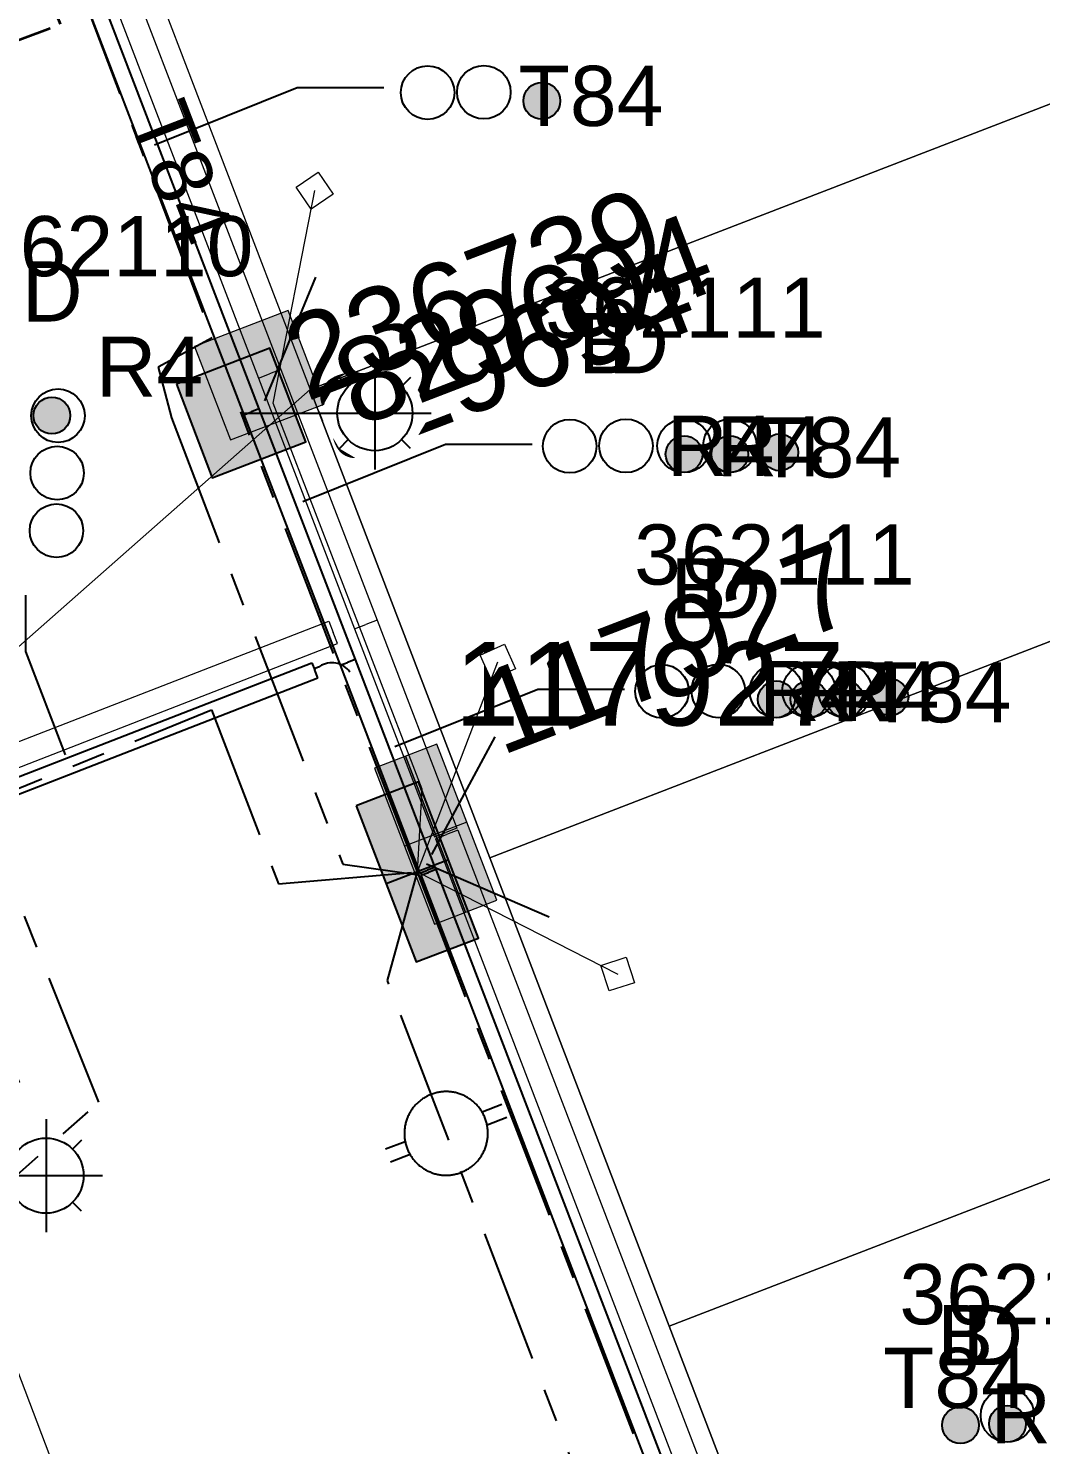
# Model space of a CAD drawing. Header units: metres. Extents: x 0 to 310918, y 0 to 6270107.
# Drawn here: x 310757.93 to 310788.22, y 6269671.5 to 6269713.86 of the extents above; entities that cross this region are included whole.
import ezdxf
from ezdxf.enums import TextEntityAlignment as Align

# ---------------------------------------------------------------- set-up
doc = ezdxf.new("R2010")
doc.units = ezdxf.units.M
doc.linetypes.add('Cable Exist UG', pattern=[7, 4, -1, 1, -1])
doc.linetypes.add('PHANTOMX2', pattern=[6.6, 3, -0.75, 0.2, -0.75, 0.2, -0.75, 0.2, -0.75])
doc.layers.get('0').update_dxf_attribs({"color": 6})
for name, color, linetype, lineweight in [('_User Miscellaneous1', 30, 'Continuous', 13), ('_User_HV_Exist', 1, 'Continuous', 35), ('Cadastre Developer_SP_NEW', 92, 'Continuous', 15), ('Cadastre Land Parcels_SP_EXT', 118, 'Continuous', 15), ('Cadastre Roads_SP_EXT', 218, 'Continuous', 15), ('Mains_HV_EXT', 13, 'Continuous', 25), ('Mains_LV_EXT', 163, 'Continuous', 25), ('Mains_LV_SL_EXT', 135, 'Continuous', 25), ('Services_SP_EXT', 42, 'PHANTOMX2', 20)]:
    doc.layers.add(name, color=color, linetype=linetype, lineweight=lineweight)
doc.layers.add('_User Miscellaneous12', color=252, linetype='Continuous', lineweight=13, plot=False, transparency=0.75)
for name, color, linetype in [('Duct_SP_EXT', 30, 'Continuous'), ('Equip_LV_EXT', 7, 'Continuous'), ('SupportsUG_SP_LV_EXT', 7, 'Continuous'), ('SupportsUG_SP_LV_SL_EXT', 7, 'Continuous'), ('Trench_SP_EXT', 7, 'Continuous')]:
    doc.layers.add(name, color=color, linetype=linetype)
doc.layers.add('Features_HIDE', color=1, linetype='Continuous', plot=False)
doc.styles.add('COLUMN_LABEL', font='arial.ttf', dxfattribs={"height": 2})
doc.styles.add('iecARIAL', font='arial.ttf', dxfattribs={"height": 2})
doc.styles.add('POLE_LABEL', font='arial.ttf', dxfattribs={"height": 2})
doc.styles.add('SL_LABEL', font='arial.ttf', dxfattribs={"height": 2})
doc.styles.get("Standard").update_dxf_attribs({"font": 'arial.ttf'})

# ---------------------------------------------------------------- blocks, each defined once
blk = doc.blocks.new('COLUMN_EXT')
blk.add_hatch(color=256).paths.add_polyline_path([(1.5, -1.5), (1.5, 1.5), (-1.5, 1.5), (-1.5, -1.5)])
blk.add_lwpolyline([(1.5, 1.5), (-1.5, 1.5), (-1.5, -1.5), (1.5, -1.5)], close=True)
at = {"flags": 1}
blk.add_attdef('Z', (-1.813, 2.351), '', height=0.2, rotation=180, dxfattribs=at)
at = {"flags": 9}
for tag, p in [('STREETNAME', (-1.813, 1.6)), ('SUBURB', (-1.813, 1.8)), ('NOTES', (-1.813, 2)), ('LOCATION', (-1.813, 1.4)), ('LEGEND', (-1.813, 1.2)), ('USAGE', (-1.813, 1)), ('STATE', (-1.813, 0.8)), ('COLUMN_TYPE', (-1.813, 0.4)), ('OWNED_BY', (-1.813, 0.6))]:
    blk.add_attdef(tag, text='', height=0.2, rotation=180, dxfattribs=at).set_placement(p, align=Align.MIDDLE_LEFT)
for tag, style, p in [('STRUCTURE_PLANT_NUMBER', 'POLE_LABEL', (-1.813, -0.031)), ('STREET_CODE', 'COLUMN_LABEL', (-1.813, 0.2))]:
    blk.add_attdef(tag, text='', height=0.2, rotation=180, dxfattribs=dict(at, style=style)).set_placement(p, align=Align.MIDDLE_LEFT)
at = {"style": 'COLUMN_LABEL', "width": 0.9, "flags": 8}
blk.add_attdef('ASSET_NUM', text='', height=2, rotation=270, dxfattribs=at).set_placement((2, -4), align=Align.MIDDLE_LEFT)
blk = doc.blocks.new('PILLAR_EXT')
blk.add_hatch(color=256).paths.add_polyline_path([(-2.5, 1), (-2.5, -1), (2.5, -1), (2.5, 1)])
for p, q in [((0, 1), (0, -1)), ((-2.5, 0), (2.5, 0))]:
    blk.add_line(p, q)
at = {"ltscale": 10}
blk.add_line((2.5, 0), (-2.5, 0), dxfattribs=at)
blk.add_lwpolyline([(-2.5, -1), (-1.25, -1), (1.25, -1), (2.5, -1), (2.5, 1), (-2.5, 1)], close=True)
at = {"width": 0.9, "flags": 8}
blk.add_attdef('ASSET_NUM', text='', height=2, rotation=90, dxfattribs=at).set_placement((-2, 4), align=Align.MIDDLE_LEFT)
for tag, p, flags in [('OWNED_BY', (0, -0.2), 9), ('STATE', (0, -0.4), 9), ('SUPPORT_TYPE', (0, -0.6), 9), ('USAGE', (0, -0.8), 9), ('LEGEND', (0, -1), 9), ('LOCATION', (0, -1.2), 9), ('NOTES', (0, -1.4), 9), ('STREETNAME', (0, -1.8), 9), ('PARENT', (0, -1.6), 9), ('SUBURB', (0, -2), 1)]:
    blk.add_attdef(tag, p, '', height=0.2, dxfattribs=dict(flags=flags))
blk = doc.blocks.new('DUCT_EXT')
blk.add_circle((0, 0.8), 0.8)
at = {"flags": 1}
blk.add_attdef('Z', (0, 0), '', height=0.2, dxfattribs=at)
at = {"flags": 9}
for tag, p in [('DUCT_CODE', (0, 0)), ('XSECT_TYPE', (0, -0.2)), ('FB_REFERENCE', (0, -0.4)), ('STATE', (0, -0.6)), ('NOTES', (0, -0.8))]:
    blk.add_attdef(tag, text='', height=0.2, dxfattribs=at).set_placement(p, align=Align.MIDDLE_LEFT)
blk = doc.blocks.new('SL_LANTERN_EXT')
at = {"flags": 9}
for tag, p in [('LRATECODE', (-7.4, 0)), ('LOUTREACHVOCAB', (-7.2, 0)), ('LOUTREACH', (-7, 0)), ('LANTNUMBER', (-6.6, 0)), ('LNEW', (-6.4, 0)), ('LMASTVOCAB', (-6.2, 0)), ('LMAST', (-6, 0)), ('LLAMPVOCAB', (-5.8, 0)), ('LLAMP', (-5.6, 0)), ('LEXIST', (-5.4, 0)), ('LCHARGE3PERCENT', (-5.2, 0)), ('LCHARGE3', (-5, 0)), ('LCHARGE2PERCENT', (-4.8, 0)), ('LCHARGE2', (-4.6, 0)), ('LCHARGE1PERCENT', (-4.4, 0)), ('LCHARGE1', (-4.2, 0)), ('LCATEGORY', (-4, 0)), ('LBRACKETVOCAB', (-3.8, 0)), ('LBRACKET', (-3.6, 0)), ('LKINGHEIGHT', (-3.4, 0)), ('CREPLACE', (-3.2, 0)), ('CREMOVE', (-3, 0)), ('CNUMBER', (-2.8, 0)), ('CNEW', (-2.6, 0)), ('CEXIST', (-2.4, 0)), ('USAGE', (-2.2, 0)), ('STATE', (-2, 0)), ('OWNED_BY', (-1.8, 0)), ('ORIENTATION', (-1.6, 0)), ('OPERATING_VOLTAGE', (-1.4, 0)), ('NO_PHASES', (-1.2, 0)), ('LANTERN_TYPE', (-1, 0)), ('LANTERN_PURPOSE', (-0.8, 0)), ('CONTROL_TYPE', (-0.6, 0)), ('CONSTRUCTED_VOLTAGE', (-0.4, 0))]:
    blk.add_attdef(tag, text='', height=0.001, rotation=270, dxfattribs=at).set_placement(p, align=Align.MIDDLE_LEFT)
at = {"style": 'SL_LABEL', "flags": 9}
blk.add_attdef('STREET_CODE', text='', height=0.001, rotation=270, dxfattribs=at).set_placement((0.001, 0), align=Align.MIDDLE_LEFT)
at = {"flags": 1}
blk.add_attdef('Z', (0, 0), '', height=0.001, rotation=270, dxfattribs=at)
at = {"width": 0.9}
blk.add_attdef('LNUMBER', text='', height=1, dxfattribs=at).set_placement((7, -1), align=Align.MIDDLE_LEFT)
at = {"flags": 9}
for tag, p in [('LREMOVE', (0, -7.6)), ('LREPLACE', (0, -7.8)), ('LTYPE', (0, -8)), ('LTYPEVOCAB', (0, -8.2)), ('LEGEND', (0, -8.4)), ('SUBURB', (0, -8.6)), ('STREETNAME', (0, -8.8)), ('LOCATION', (0, -9)), ('NOTES', (0, -9.2)), ('MAINTAINED_BY', (0, -9.863))]:
    blk.add_attdef(tag, text='', height=0.001, dxfattribs=at).set_placement(p, align=Align.MIDDLE_LEFT)
blk.add_attdef('OPERATED_BY', (0, -9.607), '', height=0.001, dxfattribs=at)
at = {"layer": 'Features_HIDE', "width": 0.9}
blk.add_attdef('ASSET_NUM', text='', height=1, dxfattribs=at).set_placement((7, 1), align=Align.MIDDLE_LEFT)
at = {"transparency": 33554651}
blk.add_wipeout([(5.688, 0), (5.061, -1.061), (4, -1.688), (2.939, -1.061), (2.313, 0), (2.939, 1.061), (4, 1.687), (5.061, 1.061)], dxfattribs=at)
for p, q in [((4, 1.687), (4, 0)), ((2.939, 1.061), (3.205, 0.795)), ((5.061, 1.061), (4.795, 0.795)), ((0, 0), (4, 0)), ((4, 0), (5.688, 0)), ((4, 0), (4, -1.688)), ((2.939, -1.061), (3.205, -0.795)), ((5.061, -1.061), (4.795, -0.795))]:
    blk.add_line(p, q)
blk.add_circle((4, 0), 1.125)
blk = doc.blocks.new('CCP_EXT')
at = {"flags": 9}
for tag, p in [('OWNED_BY', (0, -1)), ('USAGE', (0, -1.2)), ('LEGEND', (0, -1.4)), ('LIFE_SUPPORT', (0, -1.6)), ('STATE', (0, -1.8)), ('NOTES', (0, -2))]:
    blk.add_attdef(tag, text='', height=0.2, dxfattribs=at).set_placement(p, align=Align.MIDDLE_LEFT)
at = {"transparency": 33554651}
blk.add_wipeout([(0, 0.566), (0.566, 0), (0, -0.566), (-0.566, 0)], dxfattribs=at)
blk.add_lwpolyline([(-0.566, 0), (0, 0.566), (0.566, 0), (0, -0.566), (-0.566, 0)])
at = {"flags": 1}
blk.add_attdef('Z', (0, 0), '', height=0.2, dxfattribs=at)
at = {"flags": 9}
for tag, p in [('CCP_TYPE', (0, 0)), ('CONSTRUCTED_VOLTAGE', (0, -0.2)), ('NO_PHASES', (0, -0.4)), ('OPERATING_VOLTAGE', (0, -0.6)), ('ORIENTATION', (0, -0.8))]:
    blk.add_attdef(tag, text='', height=0.2, dxfattribs=at).set_placement(p, align=Align.MIDDLE_LEFT)
blk = doc.blocks.new('LV_UG_LINKS_OPEN_EXT')
at = {"layer": 'Equip_LV_EXT'}
for tag, height, flags, p in [('ACTUAL_STATUS', 0.167, 9, (3.167, -1.667)), ('CONSTRUCTED_VOLTAGE', 0.167, 9, (3.167, -1.833)), ('NO_PHASES', 0.167, 9, (3.167, -2)), ('OPERATING_VOLTAGE', 0.2, 9, (3, -2.6)), ('ORIENTATION', 0.2, 9, (3, -2.8)), ('STATE', 0.2, 9, (3, -3)), ('SWITCH_TYPE', 0.2, 9, (3, -3.2)), ('USAGE', 0.2, 9, (3, -3.4)), ('OWNED_BY', 0.2, 9, (3, -3.8)), ('NOTES', 0.2, 9, (3, -3.6)), ('OPERATED_BY', 0.2, 9, (3, -4)), ('MAINTAINED_BY', 0.2, 9, (3, -4.2)), ('TYPE', 0.2, 9, (3, -4.6)), ('NUMBER_OF_PHASES', 0.2, 9, (3, -4.4)), ('Z', 0.2, 1, (3, -4.8))]:
    blk.add_attdef(tag, text='', height=height, dxfattribs=dict(at, flags=flags)).set_placement(p, align=Align.MIDDLE_LEFT)
at = {"transparency": 33554651}
blk.add_wipeout([(4, 1.25), (3.969, 1.25), (3.939, 1.248), (3.908, 1.247), (3.877, 1.244), (3.847, 1.241), (3.817, 1.236), (3.786, 1.232), (3.756, 1.226), (3.726, 1.22), (3.696, 1.213), (3.667, 1.205), (3.637, 1.196), (3.608, 1.187), (3.579, 1.177), (3.55, 1.166), (3.522, 1.155), (3.493, 1.143), (3.466, 1.13), (3.438, 1.117), (3.411, 1.102), (3.384, 1.088), (3.357, 1.072), (3.331, 1.056), (3.306, 1.039), (3.28, 1.022), (3.255, 1.004), (3.231, 0.985), (3.207, 0.966), (3.184, 0.947), (3.161, 0.926), (3.138, 0.905), (3.116, 0.884), (3.095, 0.862), (3.074, 0.839), (3.053, 0.816), (3.034, 0.793), (3.015, 0.769), (2.996, 0.745), (2.978, 0.72), (2.961, 0.694), (2.944, 0.669), (2.928, 0.643), (2.912, 0.616), (2.898, 0.589), (2.883, 0.562), (2.87, 0.534), (2.857, 0.507), (2.845, 0.478), (2.834, 0.45), (2.823, 0.421), (2.813, 0.392), (2.804, 0.363), (2.795, 0.333), (2.787, 0.304), (2.78, 0.274), (2.774, 0.244), (2.768, 0.214), (2.764, 0.183), (2.759, 0.153), (2.756, 0.123), (2.753, 0.092), (2.752, 0.061), (2.75, 0.031), (2.75, 0), (2.75, -0.031), (2.752, -0.061), (2.753, -0.092), (2.756, -0.123), (2.759, -0.153), (2.764, -0.183), (2.768, -0.214), (2.774, -0.244), (2.78, -0.274), (2.787, -0.304), (2.795, -0.333), (2.804, -0.363), (2.813, -0.392), (2.823, -0.421), (2.834, -0.45), (2.845, -0.478), (2.857, -0.507), (2.87, -0.534), (2.883, -0.562), (2.898, -0.589), (2.912, -0.616), (2.928, -0.643), (2.944, -0.669), (2.961, -0.694), (2.978, -0.72), (2.996, -0.745), (3.015, -0.769), (3.034, -0.793), (3.053, -0.816), (3.074, -0.839), (3.095, -0.862), (3.116, -0.884), (3.138, -0.905), (3.161, -0.926), (3.184, -0.947), (3.207, -0.966), (3.231, -0.985), (3.255, -1.004), (3.28, -1.022), (3.306, -1.039), (3.331, -1.056), (3.357, -1.072), (3.384, -1.088), (3.411, -1.102), (3.438, -1.117), (3.466, -1.13), (3.493, -1.143), (3.522, -1.155), (3.55, -1.166), (3.579, -1.177), (3.608, -1.187), (3.637, -1.196), (3.667, -1.205), (3.696, -1.213), (3.726, -1.22), (3.756, -1.226), (3.786, -1.232), (3.817, -1.236), (3.847, -1.241), (3.877, -1.244), (3.908, -1.247), (3.939, -1.248), (3.969, -1.25), (4, -1.25), (4.031, -1.25), (4.061, -1.248), (4.092, -1.247), (4.123, -1.244), (4.153, -1.241), (4.183, -1.236), (4.214, -1.232), (4.244, -1.226), (4.274, -1.22), (4.304, -1.213), (4.333, -1.205), (4.363, -1.196), (4.392, -1.187), (4.421, -1.177), (4.45, -1.166), (4.478, -1.155), (4.507, -1.143), (4.534, -1.13), (4.562, -1.117), (4.589, -1.102), (4.616, -1.088), (4.643, -1.072), (4.669, -1.056), (4.694, -1.039), (4.72, -1.022), (4.745, -1.004), (4.769, -0.985), (4.793, -0.966), (4.816, -0.947), (4.839, -0.926), (4.862, -0.905), (4.884, -0.884), (4.905, -0.862), (4.926, -0.839), (4.947, -0.816), (4.966, -0.793), (4.985, -0.769), (5.004, -0.745), (5.022, -0.72), (5.039, -0.694), (5.056, -0.669), (5.072, -0.643), (5.088, -0.616), (5.102, -0.589), (5.117, -0.562), (5.13, -0.534), (5.143, -0.507), (5.155, -0.478), (5.166, -0.45), (5.177, -0.421), (5.187, -0.392), (5.196, -0.363), (5.205, -0.333), (5.213, -0.304), (5.22, -0.274), (5.226, -0.244), (5.232, -0.214), (5.236, -0.183), (5.241, -0.153), (5.244, -0.123), (5.247, -0.092), (5.248, -0.061), (5.25, -0.031), (5.25, 0), (5.25, 0.031), (5.248, 0.061), (5.247, 0.092), (5.244, 0.123), (5.241, 0.153), (5.236, 0.183), (5.232, 0.214), (5.226, 0.244), (5.22, 0.274), (5.213, 0.304), (5.205, 0.333), (5.196, 0.363), (5.187, 0.392), (5.177, 0.421), (5.166, 0.45), (5.155, 0.478), (5.143, 0.507), (5.13, 0.534), (5.117, 0.562), (5.102, 0.589), (5.088, 0.616), (5.072, 0.643), (5.056, 0.669), (5.039, 0.694), (5.022, 0.72), (5.004, 0.745), (4.985, 0.769), (4.966, 0.793), (4.947, 0.816), (4.926, 0.839), (4.905, 0.862), (4.884, 0.884), (4.862, 0.905), (4.839, 0.926), (4.816, 0.947), (4.793, 0.966), (4.769, 0.985), (4.745, 1.004), (4.72, 1.022), (4.694, 1.039), (4.669, 1.056), (4.643, 1.072), (4.616, 1.088), (4.589, 1.102), (4.562, 1.117), (4.534, 1.13), (4.507, 1.143), (4.478, 1.155), (4.45, 1.166), (4.421, 1.177), (4.392, 1.187), (4.363, 1.196), (4.333, 1.205), (4.304, 1.213), (4.274, 1.22), (4.244, 1.226), (4.214, 1.232), (4.183, 1.236), (4.153, 1.241), (4.123, 1.244), (4.092, 1.247), (4.061, 1.248), (4.031, 1.25)], dxfattribs=at).dxf.layer = 'Equip_LV_EXT'
at = {"layer": 'Equip_LV_EXT'}
for p, q in [((3.792, 1.863), (3.792, 1.232)), ((4.208, 1.863), (4.208, 1.232)), ((3.792, -1.232), (3.792, -1.863)), ((4.208, -1.232), (4.208, -1.863))]:
    blk.add_line(p, q, dxfattribs=at)
at = {"layer": 'Equip_LV_EXT', "flags": 128}
blk.add_lwpolyline([(4, 1.25), (3.969, 1.25), (3.939, 1.248), (3.908, 1.247), (3.877, 1.244), (3.847, 1.241), (3.817, 1.236), (3.786, 1.232), (3.756, 1.226), (3.726, 1.22), (3.696, 1.213), (3.667, 1.205), (3.637, 1.196), (3.608, 1.187), (3.579, 1.177), (3.55, 1.166), (3.522, 1.155), (3.493, 1.143), (3.466, 1.13), (3.438, 1.117), (3.411, 1.102), (3.384, 1.088), (3.357, 1.072), (3.331, 1.056), (3.306, 1.039), (3.28, 1.022), (3.255, 1.004), (3.231, 0.985), (3.207, 0.966), (3.184, 0.947), (3.161, 0.926), (3.138, 0.905), (3.116, 0.884), (3.095, 0.862), (3.074, 0.839), (3.053, 0.816), (3.034, 0.793), (3.015, 0.769), (2.996, 0.745), (2.978, 0.72), (2.961, 0.694), (2.944, 0.669), (2.928, 0.643), (2.912, 0.616), (2.898, 0.589), (2.883, 0.562), (2.87, 0.534), (2.857, 0.507), (2.845, 0.478), (2.834, 0.45), (2.823, 0.421), (2.813, 0.392), (2.804, 0.363), (2.795, 0.333), (2.787, 0.304), (2.78, 0.274), (2.774, 0.244), (2.768, 0.214), (2.764, 0.183), (2.759, 0.153), (2.756, 0.123), (2.753, 0.092), (2.752, 0.061), (2.75, 0.031), (2.75, 0), (2.75, -0.031), (2.752, -0.061), (2.753, -0.092), (2.756, -0.123), (2.759, -0.153), (2.764, -0.183), (2.768, -0.214), (2.774, -0.244), (2.78, -0.274), (2.787, -0.304), (2.795, -0.333), (2.804, -0.363), (2.813, -0.392), (2.823, -0.421), (2.834, -0.45), (2.845, -0.478), (2.857, -0.507), (2.87, -0.534), (2.883, -0.562), (2.898, -0.589), (2.912, -0.616), (2.928, -0.643), (2.944, -0.669), (2.961, -0.694), (2.978, -0.72), (2.996, -0.745), (3.015, -0.769), (3.034, -0.793), (3.053, -0.816), (3.074, -0.839), (3.095, -0.862), (3.116, -0.884), (3.138, -0.905), (3.161, -0.926), (3.184, -0.947), (3.207, -0.966), (3.231, -0.985), (3.255, -1.004), (3.28, -1.022), (3.306, -1.039), (3.331, -1.056), (3.357, -1.072), (3.384, -1.088), (3.411, -1.102), (3.438, -1.117), (3.466, -1.13), (3.493, -1.143), (3.522, -1.155), (3.55, -1.166), (3.579, -1.177), (3.608, -1.187), (3.637, -1.196), (3.667, -1.205), (3.696, -1.213), (3.726, -1.22), (3.756, -1.226), (3.786, -1.232), (3.817, -1.236), (3.847, -1.241), (3.877, -1.244), (3.908, -1.247), (3.939, -1.248), (3.969, -1.25), (4, -1.25), (4.031, -1.25), (4.061, -1.248), (4.092, -1.247), (4.123, -1.244), (4.153, -1.241), (4.183, -1.236), (4.214, -1.232), (4.244, -1.226), (4.274, -1.22), (4.304, -1.213), (4.333, -1.205), (4.363, -1.196), (4.392, -1.187), (4.421, -1.177), (4.45, -1.166), (4.478, -1.155), (4.507, -1.143), (4.534, -1.13), (4.562, -1.117), (4.589, -1.102), (4.616, -1.088), (4.643, -1.072), (4.669, -1.056), (4.694, -1.039), (4.72, -1.022), (4.745, -1.004), (4.769, -0.985), (4.793, -0.966), (4.816, -0.947), (4.839, -0.926), (4.862, -0.905), (4.884, -0.884), (4.905, -0.862), (4.926, -0.839), (4.947, -0.816), (4.966, -0.793), (4.985, -0.769), (5.004, -0.745), (5.022, -0.72), (5.039, -0.694), (5.056, -0.669), (5.072, -0.643), (5.088, -0.616), (5.102, -0.589), (5.117, -0.562), (5.13, -0.534), (5.143, -0.507), (5.155, -0.478), (5.166, -0.45), (5.177, -0.421), (5.187, -0.392), (5.196, -0.363), (5.205, -0.333), (5.213, -0.304), (5.22, -0.274), (5.226, -0.244), (5.232, -0.214), (5.236, -0.183), (5.241, -0.153), (5.244, -0.123), (5.247, -0.092), (5.248, -0.061), (5.25, -0.031), (5.25, 0), (5.25, 0.031), (5.248, 0.061), (5.247, 0.092), (5.244, 0.123), (5.241, 0.153), (5.236, 0.183), (5.232, 0.214), (5.226, 0.244), (5.22, 0.274), (5.213, 0.304), (5.205, 0.333), (5.196, 0.363), (5.187, 0.392), (5.177, 0.421), (5.166, 0.45), (5.155, 0.478), (5.143, 0.507), (5.13, 0.534), (5.117, 0.562), (5.102, 0.589), (5.088, 0.616), (5.072, 0.643), (5.056, 0.669), (5.039, 0.694), (5.022, 0.72), (5.004, 0.745), (4.985, 0.769), (4.966, 0.793), (4.947, 0.816), (4.926, 0.839), (4.905, 0.862), (4.884, 0.884), (4.862, 0.905), (4.839, 0.926), (4.816, 0.947), (4.793, 0.966), (4.769, 0.985), (4.745, 1.004), (4.72, 1.022), (4.694, 1.039), (4.669, 1.056), (4.643, 1.072), (4.616, 1.088), (4.589, 1.102), (4.562, 1.117), (4.534, 1.13), (4.507, 1.143), (4.478, 1.155), (4.45, 1.166), (4.421, 1.177), (4.392, 1.187), (4.363, 1.196), (4.333, 1.205), (4.304, 1.213), (4.274, 1.22), (4.244, 1.226), (4.214, 1.232), (4.183, 1.236), (4.153, 1.241), (4.123, 1.244), (4.092, 1.247), (4.061, 1.248), (4.031, 1.25)], close=True, dxfattribs=at)
blk = doc.blocks.new('CABLE_LARGE_EXT')
h = blk.add_hatch(color=256)
edge = h.paths.add_edge_path()
edge.add_arc((0, 0.55), 0.55, 0, 360)
blk.add_circle((0, 0.55), 0.55)
at = {"flags": 1}
blk.add_attdef('Z', (0, 0), '', height=0.2, dxfattribs=at)
at = {"flags": 9}
for tag, p in [('COND_CODE', (0, 0)), ('STATE', (0, -0.4)), ('FB_REFERENCE', (0, -0.2)), ('XSECT_SIZE', (0, -0.6)), ('NOTES', (0, -0.8))]:
    blk.add_attdef(tag, text='', height=0.2, dxfattribs=at).set_placement(p, align=Align.MIDDLE_LEFT)

msp = doc.modelspace()

# ---------------------------------------------------------------- linework, layer by layer
at = {"layer": '_User Miscellaneous1'}
for p, q in [((310752.277, 6269690.447), (310766.92, 6269696.132)), ((310766.92, 6269696.132), (310767.05, 6269695.797)), ((310767.695, 6269695.903), (310768.031, 6269696.032)), ((310767.695, 6269695.903), (310768.031, 6269696.032)), ((310767.695, 6269695.903), (310770.083, 6269689.685)), ((310768.367, 6269696.161), (310768.031, 6269696.032)), ((310768.367, 6269696.161), (310768.031, 6269696.032)), ((310768.367, 6269696.161), (310770.755, 6269689.943)), ((310752.538, 6269689.775), (310767.18, 6269695.461)), ((310767.18, 6269695.461), (310767.05, 6269695.797)), ((310770.755, 6269689.943), (310770.419, 6269689.814)), ((310770.083, 6269689.685), (310770.419, 6269689.814)), ((310770.11, 6269689.621), (310770.446, 6269689.75)), ((310770.783, 6269689.879), (310770.446, 6269689.75))]:
    msp.add_line(p, q, dxfattribs=at)
at = {"layer": 'Cadastre Developer_SP_NEW', "linetype": 'Continuous'}
msp.add_lwpolyline([(310805.187, 6269653.741), (310794.458, 6269681.75), (310777.101, 6269675.046), (310786.401, 6269650.77), (310791.564, 6269648.478), (310805.187, 6269653.741)], close=True, dxfattribs=at)
at = {"layer": 'Cadastre Land Parcels_SP_EXT', "linetype": 'Continuous'}
for points in [[(310798.375, 6269715.427), (310793.008, 6269729.437), (310761.003, 6269717.074), (310766.37, 6269703.062), (310798.375, 6269715.427)], [(310803.741, 6269701.419), (310798.375, 6269715.427), (310766.37, 6269703.062), (310771.736, 6269689.054), (310803.741, 6269701.419)], [(310794.458, 6269681.75), (310809.107, 6269687.41), (310803.741, 6269701.419), (310771.736, 6269689.054), (310777.101, 6269675.046), (310794.458, 6269681.75)], [(310805.187, 6269653.741), (310794.458, 6269681.75), (310777.101, 6269675.046), (310786.401, 6269650.77), (310791.564, 6269648.478), (310805.187, 6269653.741)]]:
    msp.add_lwpolyline(points, close=True, dxfattribs=at)
at = {"layer": 'Duct_SP_EXT'}
for p, q in [((310751.776, 6269689.202), (310766.418, 6269694.888)), ((310766.418, 6269694.888), (310766.505, 6269694.664)), ((310766.592, 6269694.44), (310766.505, 6269694.664)), ((310767.262, 6269694.813), (310767.486, 6269694.899)), ((310767.262, 6269694.813), (310767.486, 6269694.899)), ((310767.262, 6269694.813), (310769.65, 6269688.596)), ((310767.71, 6269694.985), (310767.486, 6269694.899)), ((310767.71, 6269694.985), (310767.486, 6269694.899)), ((310767.71, 6269694.985), (310770.098, 6269688.768)), ((310751.949, 6269688.755), (310766.592, 6269694.44)), ((310769.65, 6269688.596), (310769.874, 6269688.682)), ((310770.098, 6269688.768), (310769.874, 6269688.682)), ((310770.126, 6269688.704), (310769.902, 6269688.618)), ((310769.678, 6269688.532), (310769.902, 6269688.618))]:
    msp.add_line(p, q, dxfattribs=at)
for points in [[(310768.567, 6269712.088), (310765.973, 6269712.088), (310761.706, 6269710.369)], [(310773.002, 6269701.421), (310770.409, 6269701.421), (310766.141, 6269699.701)], [(310757.848, 6269696.906), (310757.848, 6269695.229), (310759.038, 6269692.134)], [(310775.763, 6269694.09), (310773.17, 6269694.09), (310768.902, 6269692.37)]]:
    msp.add_lwpolyline(points, dxfattribs=at)
at = {"layer": 'Trench_SP_EXT', "linetype": 'Cable Exist UG'}
msp.add_lwpolyline([(310766.504, 6269694.722), (310766.649, 6269694.778), (310766.649, 6269694.778, -0.402508), (310767.555, 6269694.61)], format="xyb", dxfattribs=at)
msp.add_lwpolyline([(310771.891, 6269692.668), (310769.841, 6269688.872), (310774.031, 6269687.062)], dxfattribs=at)

# ---------------------------------------------------------------- block references
at = {"layer": 'Duct_SP_EXT'}
for name, p in [('DUCT_EXT', (310769.878, 6269711.142)), ('DUCT_EXT', (310771.56, 6269711.153)), ('CABLE_LARGE_EXT', (310773.296, 6269711.144)), ('DUCT_EXT', (310774.129, 6269700.567)), ('DUCT_EXT', (310775.811, 6269700.577)), ('DUCT_EXT', (310777.548, 6269700.575)), ('DUCT_EXT', (310778.92, 6269700.58)), ('CABLE_LARGE_EXT', (310777.548, 6269700.575)), ('CABLE_LARGE_EXT', (310778.92, 6269700.58)), ('CABLE_LARGE_EXT', (310780.408, 6269700.632)), ('DUCT_EXT', (310776.89, 6269693.235)), ('DUCT_EXT', (310778.572, 6269693.246)), ('DUCT_EXT', (310780.309, 6269693.244)), ('DUCT_EXT', (310781.286, 6269693.249)), ('DUCT_EXT', (310782.367, 6269693.249)), ('CABLE_LARGE_EXT', (310780.309, 6269693.244)), ('CABLE_LARGE_EXT', (310781.286, 6269693.249)), ('CABLE_LARGE_EXT', (310782.367, 6269693.249)), ('CABLE_LARGE_EXT', (310783.708, 6269693.306)), ('DUCT_EXT', (310787.222, 6269671.576)), ('CABLE_LARGE_EXT', (310785.815, 6269671.534)), ('CABLE_LARGE_EXT', (310787.222, 6269671.576))]:
    msp.add_blockref(name, p, dxfattribs=at)
for name, p, rotation in [('DUCT_EXT', (310758.023, 6269702.288), 269.2926806302204), ('CABLE_LARGE_EXT', (310758.091, 6269702.281), 269.9999999999998), ('DUCT_EXT', (310757.996, 6269700.573), 269.2926806302204), ('DUCT_EXT', (310757.976, 6269698.848), 269.2926806302204)]:
    msp.add_blockref(name, p, dxfattribs=dict(at, rotation=rotation))
at = {"layer": 'Features_HIDE'}
ref = msp.add_blockref('SL_LANTERN_EXT', (310754.464, 6269679.547), dxfattribs=at)
ref.add_attrib('ASSET_NUM', '236738', dxfattribs={"layer": '0', "height": 2.5, "rotation": 21.2597, "style": 'iecARIAL'}).set_placement((310755.964, 6269681.047), align=Align.MIDDLE_RIGHT)
at = {"layer": 'SupportsUG_SP_LV_EXT'}
ref = msp.add_blockref('PILLAR_EXT', (310769.572, 6269688.631), dxfattribs=dict(at, rotation=291.0068851789947))
ref.add_attrib('ASSET_NUM', '117927', dxfattribs={"layer": '0', "height": 2.5, "style": 'iecARIAL'}).set_placement((310770.683, 6269694.261), align=Align.MIDDLE_LEFT)
at = {"layer": 'SupportsUG_SP_LV_SL_EXT'}
ref = msp.add_blockref('COLUMN_EXT', (310764.301, 6269702.357), dxfattribs=dict(at, rotation=111.0068851789949))
ref.add_attrib('ASSET_NUM', '829694', dxfattribs={"layer": '0', "height": 2.5, "rotation": 21.0069, "style": 'COLUMN_LABEL'}).set_placement((310766.301, 6269703.107), align=Align.TOP_LEFT)

# ---------------------------------------------------------------- texts
at = {"layer": 'Duct_SP_EXT'}
for s, p in [('T84', (310772.596, 6269710.944)), ('362110', (310756.279, 6269706.45)), ('D', (310757.743, 6269705.095)), ('362111', (310773.393, 6269704.609)), ('B', (310774.382, 6269703.545)), ('D', (310775.28, 6269703.545)), ('R4', (310759.951, 6269702.843)), ('R4', (310777.036, 6269700.476)), ('R4', (310778.522, 6269700.464)), ('T84', (310779.708, 6269700.432)), ('362111', (310776.056, 6269697.227)), ('B', (310777.143, 6269696.214)), ('D', (310778.041, 6269696.214)), ('R4', (310779.797, 6269693.145)), ('R4', (310780.887, 6269693.132)), ('R4', (310781.969, 6269693.133)), ('T84', (310783.008, 6269693.106)), ('362111', (310783.99, 6269675.102)), ('B', (310785.121, 6269673.877)), ('D', (310785.876, 6269673.882)), ('T84', (310783.5, 6269672.598)), ('R4', (310786.71, 6269671.538))]:
    msp.add_text(s, height=1.8, dxfattribs=at).set_placement(p)
at = {"layer": 'Mains_LV_EXT'}
msp.add_text('T84', height=1.8, rotation=291.0069, dxfattribs=at).set_placement((310760.896, 6269711.225))

# ---------------------------------------------------------------- next in the draw order: linework, layer by layer
at = {"layer": '_User Miscellaneous1'}
msp.add_line((310766.601, 6269650.085), (310754.969, 6269680.67), dxfattribs=at)
at = {"layer": 'Mains_LV_EXT', "linetype": 'Cable Exist UG'}
msp.add_lwpolyline([(310766.089, 6269648.974), (310762.39, 6269658.285), (310762.39, 6269658.285), (310755.232, 6269677.481), (310755.232, 6269677.481), (310760.048, 6269681.741), (310757, 6269689.352), (310750.861, 6269688.584)], dxfattribs=at)

# ---------------------------------------------------------------- next in the draw order: block references
at = {"layer": 'Features_HIDE'}
ref = msp.add_blockref('SL_LANTERN_EXT', (310764.301, 6269702.357), dxfattribs=at)
ref.add_attrib('ASSET_NUM', '236739', dxfattribs={"layer": '0', "height": 2.5, "rotation": 21.0069, "style": 'iecARIAL'}).set_placement((310765.801, 6269703.857), align=Align.MIDDLE_LEFT)
at = {"layer": 'Services_SP_EXT'}
for p, rotation in [((310771.98, 6269694.912), 249.0068850639299), ((310775.565, 6269685.576), 153.0068850144983)]:
    msp.add_blockref('CCP_EXT', p, dxfattribs=dict(at, rotation=rotation))

# ---------------------------------------------------------------- next in the draw order: linework, layer by layer
at = {"layer": '_User Miscellaneous1'}
for p, q in [((310760.113, 6269717.656), (310765.489, 6269703.657)), ((310759.441, 6269717.398), (310764.817, 6269703.398)), ((310764.817, 6269703.398), (310765.153, 6269703.527)), ((310764.817, 6269703.398), (310765.153, 6269703.527)), ((310765.489, 6269703.657), (310765.153, 6269703.527)), ((310765.489, 6269703.657), (310765.153, 6269703.527)), ((310765.489, 6269703.657), (310768.367, 6269696.161)), ((310764.817, 6269703.398), (310767.695, 6269695.903))]:
    msp.add_line(p, q, dxfattribs=at)
at = {"layer": '_User Miscellaneous12'}
for points in [[(310769.572, 6269688.631), (310771.981, 6269694.912)], [(310769.572, 6269688.631), (310775.565, 6269685.576)]]:
    msp.add_lwpolyline(points, dxfattribs=at)
at = {"layer": 'Cadastre Roads_SP_EXT', "linetype": 'Continuous'}
msp.add_lwpolyline([(310786.401, 6269650.77), (310777.101, 6269675.046), (310771.736, 6269689.054), (310766.37, 6269703.062), (310749.072, 6269687.82), (310766.538, 6269642.22), (310786.401, 6269650.77)], close=True, dxfattribs=at)
at = {"layer": 'Duct_SP_EXT'}
for p, q in [((310759.008, 6269716.308), (310764.384, 6269702.309)), ((310759.456, 6269716.48), (310764.832, 6269702.481)), ((310764.384, 6269702.309), (310764.608, 6269702.395)), ((310764.384, 6269702.309), (310764.608, 6269702.395)), ((310764.384, 6269702.309), (310767.262, 6269694.813)), ((310764.832, 6269702.481), (310764.608, 6269702.395)), ((310764.832, 6269702.481), (310764.608, 6269702.395)), ((310764.832, 6269702.481), (310767.71, 6269694.985))]:
    msp.add_line(p, q, dxfattribs=at)
at = {"layer": 'Mains_LV_SL_EXT', "linetype": 'Cable Exist UG'}
msp.add_lwpolyline([(310769.572, 6269688.631), (310764.288, 6269702.392)], dxfattribs=at)
at = {"layer": 'Trench_SP_EXT', "linetype": 'Cable Exist UG'}
msp.add_lwpolyline([(310766.521, 6269706.419), (310764.915, 6269702.504)], dxfattribs=at)

# ---------------------------------------------------------------- next in the draw order: block references
at = {"layer": '_User Miscellaneous1'}
ref = msp.add_blockref('PILLAR_EXT', (310770.117, 6269689.763), dxfattribs=dict(at, rotation=291.0068851789947))
ref.add_attrib('ASSET_NUM', '117927', dxfattribs={"layer": '0', "height": 2.5, "rotation": 21.0069, "style": 'iecARIAL'}).set_placement((310771.617, 6269693.263), align=Align.MIDDLE_LEFT)
at = {"layer": 'Services_SP_EXT', "rotation": 259.3534244840516}
msp.add_blockref('CCP_EXT', (310766.501, 6269709.01), dxfattribs=at)

# ---------------------------------------------------------------- next in the draw order: linework, layer by layer
at = {"layer": '_User Miscellaneous12'}
msp.add_lwpolyline([(310769.572, 6269688.631), (310769.716, 6269691.109), (310765.256, 6269702.655), (310766.501, 6269709.01)], dxfattribs=at)
at = {"layer": 'Cadastre Developer_SP_NEW', "linetype": 'Continuous'}
for points in [[(310798.375, 6269715.427), (310793.008, 6269729.437), (310761.003, 6269717.074), (310766.37, 6269703.062), (310798.375, 6269715.427)], [(310803.741, 6269701.419), (310798.375, 6269715.427), (310766.37, 6269703.062), (310771.736, 6269689.054), (310803.741, 6269701.419)]]:
    msp.add_lwpolyline(points, close=True, dxfattribs=at)
at = {"layer": 'Mains_LV_EXT', "linetype": 'Cable Exist UG'}
msp.add_lwpolyline([(310753.482, 6269731.088), (310759.257, 6269715.648), (310759.257, 6269715.648), (310763.438, 6269704.604), (310761.822, 6269703.726), (310762.214, 6269702.213), (310762.214, 6269702.213), (310767.34, 6269688.864), (310769.606, 6269688.542)], dxfattribs=at)

# ---------------------------------------------------------------- next in the draw order: block references
at = {"layer": '_User Miscellaneous1'}
ref = msp.add_blockref('COLUMN_EXT', (310764.846, 6269703.49), dxfattribs=dict(at, rotation=111.0068851789949))
ref.add_attrib('ASSET_NUM', '829694', dxfattribs={"layer": '0', "height": 2.5, "rotation": 21.0069, "style": 'COLUMN_LABEL'}).set_placement((310766.846, 6269704.24), align=Align.TOP_LEFT)
at = {"layer": 'Equip_LV_EXT', "rotation": 291.0069513491806}
msp.add_blockref('LV_UG_LINKS_OPEN_EXT', (310768.998, 6269684.545), dxfattribs=at)

# ---------------------------------------------------------------- next in the draw order: linework, layer by layer
at = {"layer": '_User Miscellaneous1'}
for p, q in [((310770.11, 6269689.621), (310784.777, 6269651.418)), ((310770.783, 6269689.879), (310785.45, 6269651.676))]:
    msp.add_line(p, q, dxfattribs=at)
at = {"layer": '_User_HV_Exist', "linetype": 'Cable Exist UG'}
msp.add_lwpolyline([(310675.709, 6269682.229), (310677.121, 6269682.717), (310677.121, 6269682.717), (310681.079, 6269684.306), (310702.683, 6269693.043), (310704.678, 6269693.782), (310714.511, 6269697.429), (310716.619, 6269698.217), (310738.598, 6269706.477), (310741.731, 6269707.559), (310758.9, 6269713.989), (310757.38, 6269717.662), (310756.698, 6269719.64), (310737.423, 6269770.4), (310740.102, 6269776.473), (310740.863, 6269777.746), (310755.892, 6269783.591), (310798.519, 6269800.154), (310799.714, 6269800.543), (310806.925, 6269797.25), (310817.065, 6269770.886), (310810.714, 6269768.23), (310811.306, 6269766.335)], dxfattribs=at)
at = {"layer": 'Cadastre Developer_SP_NEW', "linetype": 'Continuous'}
msp.add_lwpolyline([(310794.458, 6269681.75), (310809.107, 6269687.41), (310803.741, 6269701.419), (310771.736, 6269689.054), (310777.101, 6269675.046), (310794.458, 6269681.75)], close=True, dxfattribs=at)
at = {"layer": 'Duct_SP_EXT'}
for p, q in [((310770.126, 6269688.704), (310784.793, 6269650.5)), ((310769.678, 6269688.532), (310784.345, 6269650.328))]:
    msp.add_line(p, q, dxfattribs=at)
at = {"layer": 'Mains_HV_EXT', "linetype": 'Cable Exist UG'}
msp.add_lwpolyline([(310675.709, 6269682.229), (310677.121, 6269682.717), (310677.121, 6269682.717), (310681.079, 6269684.306), (310702.683, 6269693.043), (310704.678, 6269693.782), (310714.511, 6269697.429), (310716.619, 6269698.217), (310738.598, 6269706.477), (310741.731, 6269707.559), (310758.9, 6269713.989), (310757.38, 6269717.662), (310756.698, 6269719.64), (310737.423, 6269770.4), (310740.102, 6269776.473), (310740.863, 6269777.746), (310755.892, 6269783.591), (310798.519, 6269800.154), (310799.714, 6269800.543), (310806.925, 6269797.25), (310817.065, 6269770.886), (310810.714, 6269768.23), (310811.306, 6269766.335)], dxfattribs=at)
at = {"layer": 'Mains_LV_EXT', "linetype": 'Cable Exist UG'}
msp.add_lwpolyline([(310820.03, 6269657.816), (310818.079, 6269654.913), (310790.929, 6269644.375), (310786.551, 6269646.364), (310786.551, 6269646.364), (310783.056, 6269647.937), (310768.678, 6269685.38), (310769.572, 6269688.631)], dxfattribs=at)
at = {"layer": 'Mains_LV_SL_EXT', "linetype": 'Cable Exist UG'}
for points in [[(310754.464, 6269679.547), (310757.673, 6269682.329), (310757.673, 6269682.329), (310754.636, 6269689.911), (310763.415, 6269693.48), (310765.414, 6269688.276), (310769.572, 6269688.631)], [(310769.572, 6269688.631), (310784.354, 6269650.136)]]:
    msp.add_lwpolyline(points, dxfattribs=at)

doc.saveas('drawing.dxf')
